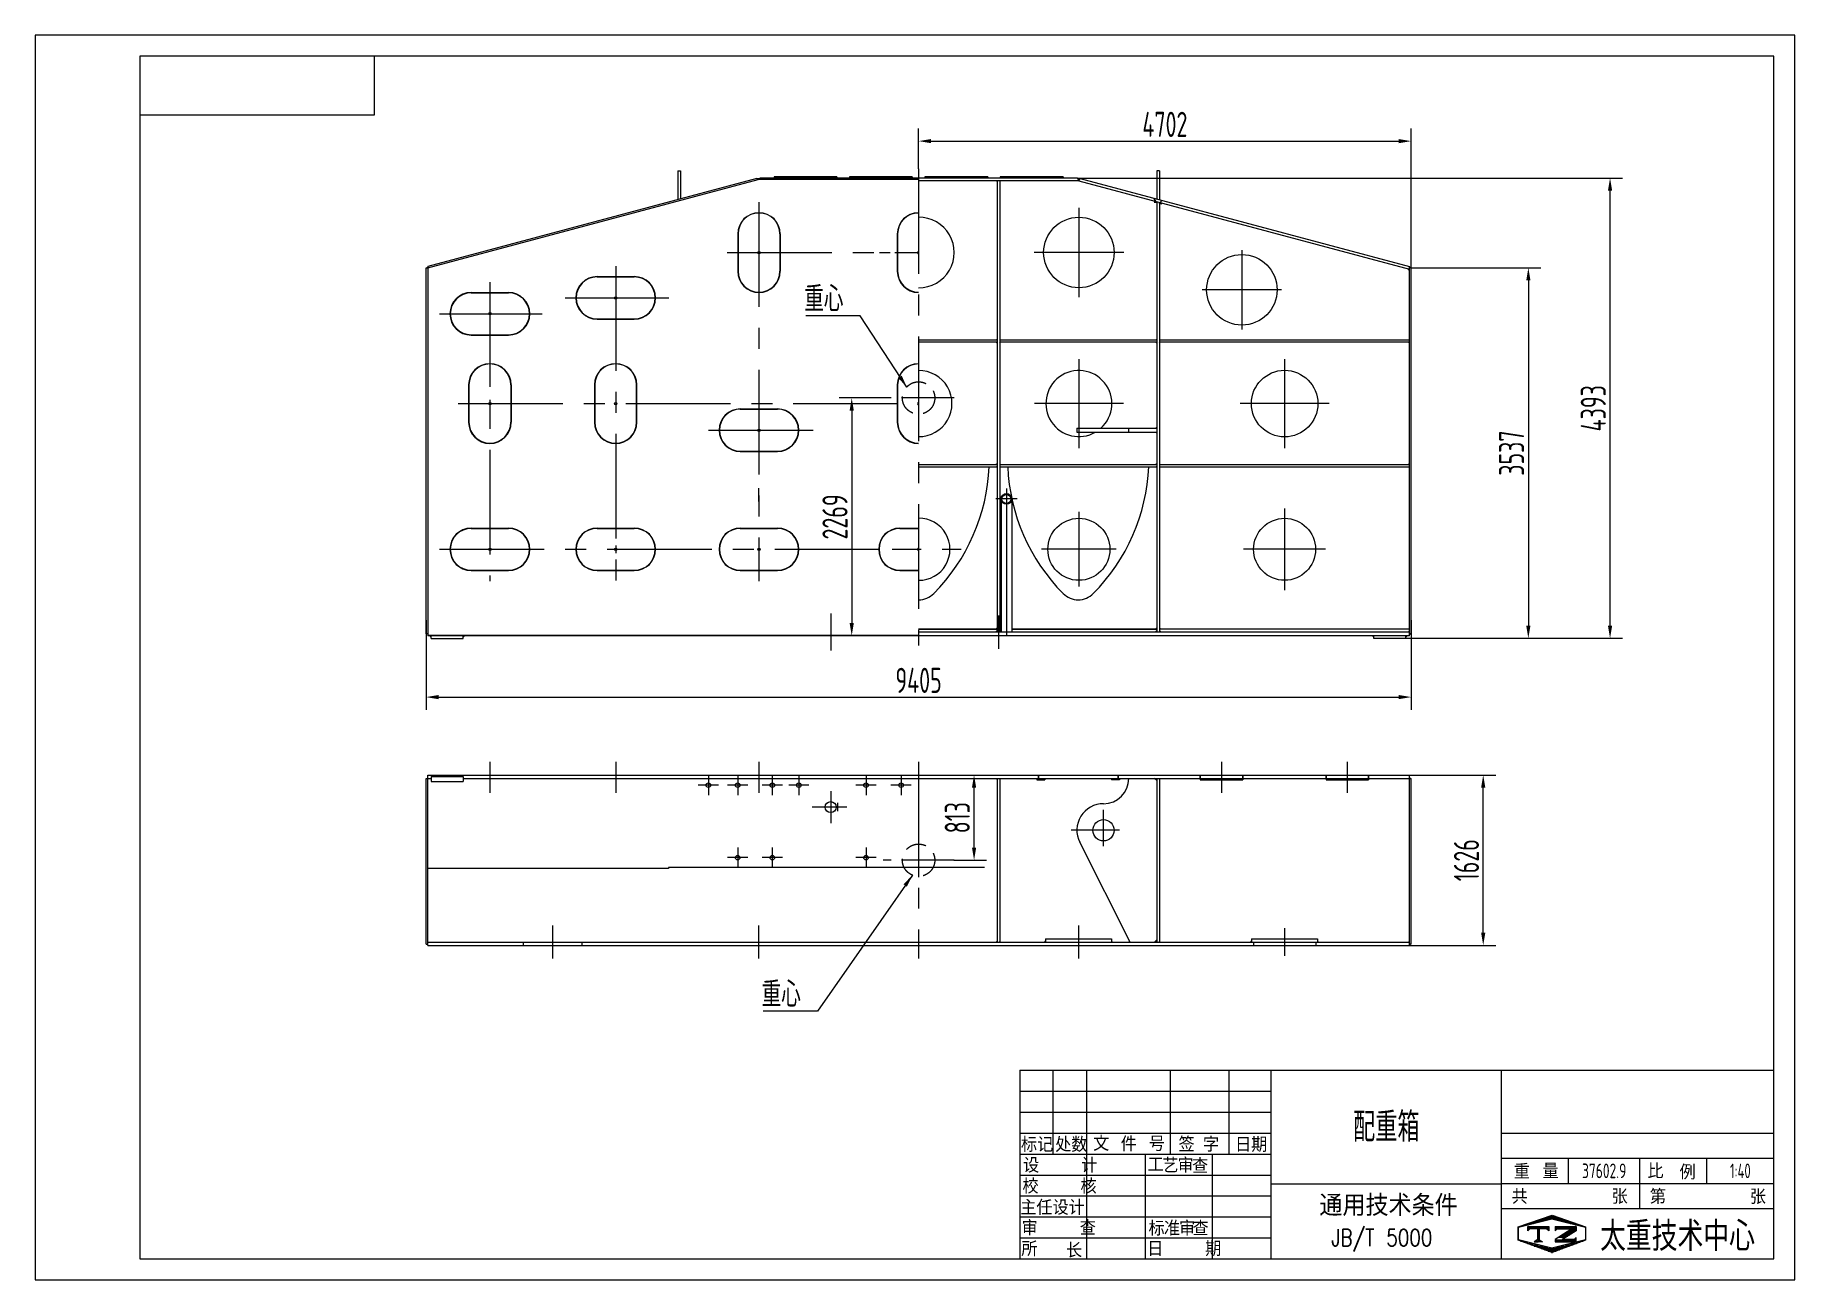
# Model space of a CAD drawing. Header units: millimetres. Extents: x 0 to 16800, y 0 to 11880.
import ezdxf
from ezdxf.enums import TextEntityAlignment as Align

# ---------------------------------------------------------------- set-up
doc = ezdxf.new("R2010")
doc.units = ezdxf.units.MM
doc.header["$LTSCALE"] = 400
doc.linetypes.add('F', pattern=[0.75, 0.5, -0.25])
doc.linetypes.add('G', pattern=[2, 1.25, -0.25, 0.25, -0.25])
for name, color, linetype in [('01', 7, 'Continuous'), ('02', 1, 'Continuous'), ('04', 2, 'F'), ('05', 4, 'G'), ('08', 1, 'Continuous'), ('11', 3, 'Continuous'), ('THICK', 7, 'Continuous')]:
    doc.layers.add(name, color=color, linetype=linetype)
doc.styles.add('HZLIB', font='TXT', dxfattribs={"width": 0.8, "bigfont": 'hztxt.shx'})
doc.styles.get("Standard").update_dxf_attribs({"font": 'isocp', "width": 0.707, "bigfont": 'intecad.shx'})
doc.dimstyles.new('INTE', dxfattribs={"dimscale": 40, "dimtxt": 6, "dimasz": 3, "dimexe": 3, "dimexo": 0, "dimgap": 1, "dimtad": 1, "dimdec": 0, "dimdsep": 46, "dimtxsty": 'Standard', "dimcen": 0, "dimclrd": 1, "dimclre": 1, "dimclrt": 3, "dimadec": 0, "dimazin": 0, "dimtfac": 1, "dimtdec": 0, "dimtmove": 0, "dimatfit": 0, "dimfxl": 0, "dimarcsym": 0})

# ---------------------------------------------------------------- blocks, each defined once
blk = doc.blocks.new('*X12')
at = {"color": 0}
for p, q in [((127.06, 4.8), (132.06, 4.8)), ((127.06, 4.5), (132.06, 4.5)), ((131.84, 5.1), (132.06, 5.1))]:
    blk.add_line(p, q, dxfattribs=at)
blk = doc.blocks.new('*X11')
at = {"color": 0}
for p, q in [((127.06, 7.8), (132.06, 7.8)), ((127.06, 7.5), (132.06, 7.5)), ((127.06, 7.2), (127.32, 7.2)), ((127.84, 5.4), (129.64, 5.4)), ((128.3, 5.7), (130.1, 5.7)), ((128.77, 6), (130.57, 6)), ((129.23, 6.3), (131.04, 6.3)), ((129.7, 6.6), (131.51, 6.6)), ((130.16, 6.9), (131.98, 6.9)), ((130.62, 7.2), (132.06, 7.2))]:
    blk.add_line(p, q, dxfattribs=at)
blk = doc.blocks.new('*X8')
at = {"color": 0}
for p, q in [((119.8, 8.4), (120.72, 8.4)), ((120.66, 8.7), (121.92, 8.7)), ((121.52, 9), (123.12, 9)), ((122.38, 9.3), (124.32, 9.3)), ((123.24, 9.6), (125.52, 9.6)), ((124.1, 9.9), (128.52, 9.9)), ((124.97, 10.2), (127.67, 10.2)), ((125.83, 10.5), (126.82, 10.5)), ((127.02, 9.6), (129.37, 9.6)), ((128.22, 9.3), (130.22, 9.3)), ((129.42, 9), (131.07, 9)), ((130.62, 8.7), (131.92, 8.7)), ((131.82, 8.4), (132.77, 8.4)), ((118.22, 7.8), (118.32, 7.8)), ((118.22, 7.5), (118.27, 7.5)), ((118.22, 7.2), (118.27, 7.2)), ((118.22, 6.9), (118.27, 6.9)), ((118.22, 6.6), (118.27, 6.6)), ((118.22, 6.3), (118.27, 6.3)), ((118.22, 6), (118.27, 6)), ((118.22, 5.7), (118.27, 5.7)), ((118.22, 5.4), (118.27, 5.4)), ((118.22, 5.1), (118.27, 5.1)), ((118.22, 4.8), (118.27, 4.8)), ((118.79, 4.5), (119.42, 4.5)), ((118.94, 8.1), (119.52, 8.1)), ((119.61, 4.2), (120.62, 4.2)), ((131.92, 4.2), (132.95, 4.2)), ((133.02, 8.1), (133.62, 8.1)), ((133.12, 4.5), (133.76, 4.5)), ((134.22, 7.8), (134.32, 7.8)), ((134.27, 7.5), (134.32, 7.5)), ((134.27, 7.2), (134.32, 7.2)), ((134.27, 6.9), (134.32, 6.9)), ((134.27, 6.6), (134.32, 6.6)), ((134.27, 6.3), (134.32, 6.3)), ((134.27, 6), (134.32, 6)), ((134.27, 5.7), (134.32, 5.7)), ((134.27, 5.4), (134.32, 5.4)), ((134.27, 5.1), (134.32, 5.1)), ((134.27, 4.8), (134.32, 4.8)), ((120.43, 3.9), (121.82, 3.9)), ((121.26, 3.6), (123.02, 3.6)), ((122.08, 3.3), (124.22, 3.3)), ((122.91, 3), (125.42, 3)), ((123.73, 2.7), (128.89, 2.7)), ((124.55, 2.4), (128.07, 2.4)), ((125.38, 2.1), (127.26, 2.1)), ((126.2, 1.8), (126.45, 1.8)), ((127.12, 3), (129.7, 3)), ((128.32, 3.3), (130.51, 3.3)), ((129.52, 3.6), (131.32, 3.6)), ((130.72, 3.9), (132.14, 3.9))]:
    blk.add_line(p, q, dxfattribs=at)
blk = doc.blocks.new('*X9')
at = {"color": 0}
for p, q in [((120.53, 7.8), (125.53, 7.8)), ((120.53, 7.5), (125.53, 7.5)), ((120.53, 7.2), (120.79, 7.2)), ((125.27, 7.2), (125.53, 7.2))]:
    blk.add_line(p, q, dxfattribs=at)
blk = doc.blocks.new('*X10')
at = {"color": 0}
for p, q in [((122.34, 4.5), (123.72, 4.5)), ((122.82, 4.8), (123.24, 4.8))]:
    blk.add_line(p, q, dxfattribs=at)
blk = doc.blocks.new('*U13', base_point=(226.71, 64.63))
at = {"layer": 'THICK'}
for p, q in [((46.71, 109.63), (226.71, 109.63)), ((46.71, 109.63), (46.71, 64.63)), ((54.7, 109.6), (54.7, 109.63)), ((54.71, 89.63), (54.71, 109.63)), ((62.71, 64.63), (62.71, 109.63)), ((82.71, 89.63), (82.71, 109.63)), ((96.71, 89.63), (96.71, 109.63)), ((106.71, 64.63), (106.71, 109.63)), ((161.71, 64.63), (161.71, 109.63)), ((226.71, 64.63), (226.71, 109.63)), ((46.71, 94.63), (106.71, 94.63)), ((161.71, 94.63), (226.71, 94.63)), ((46.71, 89.63), (106.71, 89.63)), ((76.71, 64.63), (76.71, 89.63)), ((92.71, 64.63), (92.71, 89.63)), ((161.71, 88.63), (226.71, 88.63)), ((177.71, 82.63), (177.71, 88.63)), ((194.71, 76.63), (194.71, 88.63)), ((210.71, 82.63), (210.71, 88.63)), ((106.71, 82.56), (161.71, 82.56)), ((161.71, 82.63), (226.71, 82.63)), ((161.71, 76.63), (226.71, 76.63)), ((46.71, 64.63), (226.71, 64.63))]:
    blk.add_line(p, q, dxfattribs=at)
at = {"layer": 'THICK', "color": 3}
for p, q in [((46.71, 104.63), (106.71, 104.63)), ((46.71, 99.63), (106.71, 99.63)), ((46.71, 84.63), (106.71, 84.63)), ((46.71, 79.63), (106.71, 79.63)), ((46.71, 74.63), (106.71, 74.63)), ((165.67, 72.23), (173.77, 75.05)), ((165.67, 69.09), (165.67, 72.23)), ((165.72, 72.17), (173.72, 74.17)), ((165.72, 69.17), (165.72, 72.17)), ((167.98, 72.33), (172.98, 72.33)), ((167.98, 71.33), (167.98, 72.33)), ((168.48, 71.83), (167.98, 71.33)), ((172.48, 71.83), (168.48, 71.83)), ((170.26, 71.83), (170.26, 69.09)), ((170.48, 71.83), (170.48, 69.09)), ((170.73, 71.83), (170.73, 69.09)), ((172.98, 71.33), (172.48, 71.83)), ((172.98, 72.33), (172.98, 71.33)), ((173.72, 74.17), (181.72, 72.17)), ((173.77, 75.05), (181.77, 72.23)), ((174.51, 72.33), (179.51, 72.33)), ((174.51, 72.33), (174.51, 71.33)), ((178.45, 71.83), (174.51, 69.28)), ((174.51, 71.33), (175.01, 71.83)), ((175.01, 71.83), (178.45, 71.83)), ((179.51, 72.33), (179.51, 71.33)), ((181.72, 72.17), (181.72, 69.17)), ((181.77, 72.23), (181.77, 69.09)), ((46.71, 69.63), (106.71, 69.63)), ((173.77, 66.14), (165.67, 69.09)), ((173.72, 67.17), (165.72, 69.17)), ((170.48, 69.32), (169.51, 68.71)), ((169.51, 68.71), (170.48, 68.71)), ((170.48, 69.32), (171.45, 68.71)), ((171.45, 68.71), (170.48, 68.71)), ((181.72, 69.17), (173.72, 67.17)), ((181.77, 69.09), (173.77, 66.14)), ((174.51, 69.28), (174.51, 68.71)), ((174.51, 68.71), (179.51, 68.71)), ((176.95, 69.7), (176.18, 69.21)), ((179.01, 69.21), (176.18, 69.21)), ((179.51, 71.33), (176.95, 69.7)), ((179.51, 69.71), (179.01, 69.21)), ((179.51, 68.71), (179.51, 69.71))]:
    blk.add_line(p, q, dxfattribs=at)
for name in ['*X8', '*X9', '*X11', '*X10', '*X12']:
    blk.add_blockref(name, (47.45, 64.38), dxfattribs=at)
for s, height, p in [('标记', 3.5, (50.86, 92.06)), ('处数', 3.5, (59.02, 92.06)), ('文', 3.5, (66.15, 92.32)), ('件', 3.5, (72.73, 92.19)), ('号', 3.5, (79.44, 92.19)), ('日期', 3.5, (101.96, 92.04)), ('工', 3.5, (79.13, 87.12)), ('艺', 3.5, (82.67, 87.12)), ('审', 3.5, (86.29, 87.12)), ('查', 3.5, (89.77, 86.98)), ('通用技术条件', 5, (134.74, 77.62)), ('共          张', 3.5, (177.98, 79.64)), ('第          张', 3.5, (210.97, 79.64)), ('标', 3.5, (79.38, 72.08)), ('准', 3.5, (83.05, 72.08)), ('审', 3.5, (86.67, 72.08)), ('查', 3.5, (89.87, 72.08)), ('所', 3.5, (49.01, 67.16)), ('长', 3.5, (59.69, 66.83))]:
    blk.add_text(s, height=height, dxfattribs=at).set_placement(p, align=Align.MIDDLE)
for s, p in [('签 字', (84.6, 90.19)), ('设     计', (47.52, 85.19)), ('校     核', (47.35, 80.21)), ('重', (164.64, 83.71)), ('量', (171.48, 83.84)), ('比', (196.54, 83.8)), ('例', (204.2, 83.57)), ('主任设计', (46.84, 75.12)), ('审     查', (47.17, 70.26)), ('日     期', (77.11, 65.28))]:
    blk.add_text(s, height=3.5, dxfattribs=at).set_placement(p)
at = {"layer": 'THICK', "color": 3, "style": 'HZLIB', "width": 0.8}
blk.add_text('JB/T 5000', height=4, dxfattribs=at).set_placement((121.08, 67.68))
at = {"layer": 'THICK', "color": 3, "width": 0.8}
blk.add_text('太重技术中心', height=7, dxfattribs=at).set_placement((185.23, 66.52))
blk = doc.blocks.new('*U14', base_point=(251.96, 168.31))
at = {"layer": '01'}
for p, q in [((251.96, 168.31), (251.96, 182.31)), ((195.96, 168.31), (251.96, 168.31))]:
    blk.add_line(p, q, dxfattribs=at)
blk = doc.blocks.new('*U15')
at = {"layer": '01'}
for points in [[(415, 292), (25, 292)], [(25, 292), (25, 5)], [(415, 5), (415, 292)], [(25, 5), (415, 5)]]:
    blk.add_lwpolyline(points, dxfattribs=at)
at = {"layer": '02'}
for points in [[(420, 297), (0, 297)], [(0, 297), (0, 0)], [(420, 0), (420, 297)], [(0, 0), (420, 0)]]:
    blk.add_lwpolyline(points, dxfattribs=at)
blk = doc.blocks.new('*D16')
at = {"layer": '08', "color": 1, "lineweight": -2}
for p, q in [((3732, 6297), (3732, 5442)), ((13137, 6297), (13137, 5442)), ((3852, 5562), (13017, 5562))]:
    blk.add_line(p, q, dxfattribs=at)
at = {"layer": '08', "color": 1}
for points in [[(3852, 5582), (3852, 5542), (3732, 5562)], [(13017, 5582), (13017, 5542), (13137, 5562)]]:
    blk.add_solid(points, dxfattribs=at)
at = {"layer": 'Defpoints', "color": 0}
for p in [(3732, 6297), (13137, 6297), (13137, 5562)]:
    blk.add_point(p, dxfattribs=at)
at = {"layer": '08', "color": 3, "insert": (8434, 5722), "char_height": 240, "attachment_point": 5}
blk.add_mtext('9405', dxfattribs=at)
blk = doc.blocks.new('*D17')
at = {"layer": '08', "color": 1, "lineweight": -2}
for p, q in [((9950, 10516), (15156, 10516)), ((15036, 6243), (15036, 10396)), ((13010, 6123), (15156, 6123))]:
    blk.add_line(p, q, dxfattribs=at)
at = {"layer": '08', "color": 1}
for points in [[(15016, 10396), (15056, 10396), (15036, 10516)], [(15016, 6243), (15056, 6243), (15036, 6123)]]:
    blk.add_solid(points, dxfattribs=at)
at = {"layer": 'Defpoints', "color": 0}
for p in [(9950, 10516), (15036, 10516), (13010, 6123)]:
    blk.add_point(p, dxfattribs=at)
at = {"layer": '08', "color": 3, "insert": (14876, 8319), "char_height": 240, "attachment_point": 5, "rotation": 90}
blk.add_mtext('4393', dxfattribs=at)
blk = doc.blocks.new('*D18')
at = {"layer": '08', "color": 1, "lineweight": -2}
for p, q in [((13137, 9660), (14376, 9660)), ((14256, 9540), (14256, 6243)), ((13311, 6123), (14376, 6123))]:
    blk.add_line(p, q, dxfattribs=at)
at = {"layer": '08', "color": 1}
for points in [[(14236, 9540), (14276, 9540), (14256, 9660)], [(14236, 6243), (14276, 6243), (14256, 6123)]]:
    blk.add_solid(points, dxfattribs=at)
at = {"layer": 'Defpoints', "color": 0}
for p in [(13137, 9660), (13311, 6123), (14256, 6123)]:
    blk.add_point(p, dxfattribs=at)
at = {"layer": '08', "color": 3, "insert": (14096, 7891), "char_height": 240, "attachment_point": 5, "rotation": 90}
blk.add_mtext('3537', dxfattribs=at)
blk = doc.blocks.new('*D19')
at = {"layer": '08', "color": 1, "lineweight": -2}
for p, q in [((13121, 4818), (13945, 4818)), ((13825, 3312), (13825, 4698)), ((13062, 3192), (13945, 3192))]:
    blk.add_line(p, q, dxfattribs=at)
at = {"layer": '08', "color": 1}
for points in [[(13805, 4698), (13845, 4698), (13825, 4818)], [(13805, 3312), (13845, 3312), (13825, 3192)]]:
    blk.add_solid(points, dxfattribs=at)
at = {"layer": 'Defpoints', "color": 0}
for p in [(13121, 4818), (13825, 4818), (13062, 3192)]:
    blk.add_point(p, dxfattribs=at)
at = {"layer": '08', "color": 3, "insert": (13665, 4005), "char_height": 240, "attachment_point": 5, "rotation": 90}
blk.add_mtext('1626', dxfattribs=at)
blk = doc.blocks.new('*D20')
at = {"layer": '08', "color": 1, "lineweight": -2}
for p, q in [((8434, 10604), (8434, 10989)), ((13137, 9461), (13137, 10989)), ((8554, 10869), (13017, 10869))]:
    blk.add_line(p, q, dxfattribs=at)
at = {"layer": '08', "color": 1}
for points in [[(8554, 10889), (8554, 10849), (8434, 10869)], [(13017, 10889), (13017, 10849), (13137, 10869)]]:
    blk.add_solid(points, dxfattribs=at)
at = {"layer": 'Defpoints', "color": 0}
for p in [(13137, 10869), (8434, 10604), (13137, 9461)]:
    blk.add_point(p, dxfattribs=at)
at = {"layer": '08', "color": 3, "insert": (10786, 11029), "char_height": 240, "attachment_point": 5}
blk.add_mtext('4702', dxfattribs=at)
blk = doc.blocks.new('*D21')
at = {"layer": '08', "color": 1, "lineweight": -2}
for p, q in [((8772, 4818), (9084, 4818)), ((8964, 4125), (8964, 4698)), ((8772, 4005), (9084, 4005))]:
    blk.add_line(p, q, dxfattribs=at)
at = {"layer": '08', "color": 1}
for points in [[(8944, 4698), (8984, 4698), (8964, 4818)], [(8944, 4125), (8984, 4125), (8964, 4005)]]:
    blk.add_solid(points, dxfattribs=at)
at = {"layer": 'Defpoints', "color": 0}
for p in [(8772, 4818), (8964, 4818), (8772, 4005)]:
    blk.add_point(p, dxfattribs=at)
at = {"layer": '08', "color": 3, "insert": (8804, 4411), "char_height": 240, "attachment_point": 5, "rotation": 90}
blk.add_mtext('813', dxfattribs=at)
blk = doc.blocks.new('*D22')
at = {"layer": '08', "color": 1, "lineweight": -2}
for p, q in [((8096, 8417), (7676, 8417)), ((7796, 8297), (7796, 6268)), ((8096, 6148), (7676, 6148))]:
    blk.add_line(p, q, dxfattribs=at)
at = {"layer": '08', "color": 1}
for points in [[(7776, 8297), (7816, 8297), (7796, 8417)], [(7776, 6268), (7816, 6268), (7796, 6148)]]:
    blk.add_solid(points, dxfattribs=at)
at = {"layer": 'Defpoints', "color": 0}
for p in [(8096, 8417), (7796, 6148), (8096, 6148)]:
    blk.add_point(p, dxfattribs=at)
at = {"layer": '08', "color": 3, "insert": (7636, 7282), "char_height": 240, "attachment_point": 5, "rotation": 90}
blk.add_mtext('2269', dxfattribs=at)

msp = doc.modelspace()

# ---------------------------------------------------------------- hatches: boundary and pattern name
at = {"ltscale": 2}
for points in [[(6918.2, 10515.7), (6890.8, 10513.1), (6897.1, 10502.3), (6902.3, 10503.7), (6911.3, 10503.7)], [(9175.8, 10490.7), (9183.8, 10490.7), (9183.8, 10482.7)], [(9216.8, 10490.7), (9208.8, 10490.7), (9208.8, 10482.7)], [(9950.3, 10515.7), (9964.8, 10490.7), (9977.7, 10513.1)], [(3747.8, 9669.7), (3747.8, 9659.7), (3737.8, 9659.7)], [(13120.8, 9645.3), (13110.8, 9648), (13120.8, 9635)], [(13120.8, 9669.7), (13120.8, 9659.7), (13130.8, 9659.7)], [(9175.8, 8968.7), (9183.8, 8968.7), (9183.8, 8976.7)], [(9175.8, 8948.7), (9183.8, 8948.7), (9183.8, 8940.7)], [(9216.8, 8968.7), (9208.8, 8968.7), (9208.8, 8976.7)], [(9216.8, 8948.7), (9208.8, 8948.7), (9208.8, 8940.7)], [(10699.8, 8968.7), (10707.8, 8968.7), (10707.8, 8976.7)], [(10699.8, 8948.7), (10707.8, 8948.7), (10707.8, 8940.7)], [(10740.8, 8968.7), (10732.8, 8968.7), (10732.8, 8976.7)], [(10740.8, 8948.7), (10732.8, 8948.7), (10732.8, 8940.7)], [(13120.8, 8976.7), (13112.8, 8968.7), (13120.8, 8968.7)], [(13120.8, 8940.7), (13112.8, 8948.7), (13120.8, 8948.7)], [(10707.8, 8129.7), (10697.8, 8129.7), (10707.8, 8139.7)], [(10707.8, 8091.7), (10697.8, 8091.7), (10707.8, 8081.7)], [(9175.8, 7780.7), (9183.8, 7780.7), (9183.8, 7788.7)], [(9175.8, 7760.7), (9183.8, 7760.7), (9183.8, 7752.7)], [(9216.8, 7780.7), (9208.8, 7780.7), (9208.8, 7788.7)], [(9216.8, 7760.7), (9208.8, 7760.7), (9208.8, 7752.7)], [(10699.8, 7780.7), (10707.8, 7780.7), (10707.8, 7788.7)], [(10699.8, 7760.7), (10707.8, 7760.7), (10707.8, 7752.7)], [(10740.8, 7780.7), (10732.8, 7780.7), (10732.8, 7788.7)], [(10740.8, 7760.7), (10732.8, 7760.7), (10732.8, 7752.7)], [(13120.8, 7788.7), (13112.8, 7780.7), (13120.8, 7780.7)], [(13120.8, 7752.7), (13112.8, 7760.7), (13120.8, 7760.7)], [(9183.8, 6223.7), (9183.8, 6210.7), (9170.8, 6210.7)], [(9208.8, 6223.7), (9208.8, 6210.7), (9221.8, 6210.7)], [(10707.8, 6223.7), (10707.8, 6210.7), (10694.8, 6210.7)], [(10732.8, 6223.7), (10732.8, 6210.7), (10745.8, 6210.7)], [(13110.8, 6210.7), (13120.8, 6210.7), (13120.8, 6220.7)], [(3768.8, 6147.7), (3781.8, 6147.7), (3781.8, 6134.7)], [(4099.8, 6147.7), (4086.8, 6147.7), (4086.8, 6134.7)], [(9183.8, 6198.7), (9183.8, 6185.7), (9170.8, 6185.7)], [(9208.8, 6198.7), (9208.8, 6185.7), (9221.8, 6185.7)], [(10707.8, 6198.7), (10707.8, 6185.7), (10694.8, 6185.7)], [(10732.8, 6198.7), (10732.8, 6185.7), (10745.8, 6185.7)], [(12768.8, 6147.7), (12781.8, 6147.7), (12781.8, 6134.7)], [(13099.8, 6147.7), (13086.8, 6147.7), (13086.8, 6134.7)], [(13110.8, 6185.7), (13120.8, 6185.7), (13120.8, 6195.7)], [(13130.8, 6166.7), (13120.8, 6166.7), (13120.8, 6156.7)], [(9183.8, 4777.8), (9183.8, 4785.8), (9175.8, 4785.8)], [(9208.8, 4777.8), (9208.8, 4785.8), (9216.8, 4785.8)], [(9564.3, 4785.8), (9556.3, 4785.8), (9564.3, 4777.8)], [(10352.3, 4785.8), (10360.3, 4785.8), (10352.3, 4777.8)], [(10707.8, 4777.8), (10707.8, 4785.8), (10699.8, 4785.8)], [(10732.8, 4777.8), (10732.8, 4785.8), (10740.8, 4785.8)], [(11123.3, 4785.8), (11115.3, 4785.8), (11123.3, 4777.8)], [(11529.3, 4785.8), (11537.3, 4785.8), (11529.3, 4777.8)], [(12324.3, 4785.8), (12316.3, 4785.8), (12324.3, 4777.8)], [(12730.3, 4785.8), (12738.3, 4785.8), (12730.3, 4777.8)], [(9183.8, 3231.8), (9183.8, 3223.8), (9175.8, 3223.8)], [(9208.8, 3231.8), (9208.8, 3223.8), (9216.8, 3223.8)], [(9646.8, 3231.8), (9638.8, 3223.8), (9646.8, 3223.8)], [(10276.8, 3231.8), (10284.8, 3223.8), (10276.8, 3223.8)], [(10448.7, 3233.8), (10442.6, 3223.8), (10453.8, 3223.8)], [(10707.8, 3231.8), (10707.8, 3223.8), (10699.8, 3223.8)], [(10732.8, 3231.8), (10732.8, 3223.8), (10740.8, 3223.8)], [(11613.8, 3231.8), (11613.8, 3223.8), (11605.8, 3223.8)], [(11630.3, 3223.8), (11638.3, 3223.8), (11630.3, 3215.8)], [(12227.3, 3223.8), (12219.3, 3223.8), (12227.3, 3215.8)], [(12243.8, 3223.8), (12251.8, 3223.8), (12243.8, 3231.8)]]:
    msp.add_hatch(color=256, dxfattribs=at).paths.add_polyline_path(points)
h = msp.add_hatch(color=256, dxfattribs=at)
h.paths.add_polyline_path([(13120.8, 4795.8), (13120.8, 4785.8), (13130.8, 4785.8)])
h.paths.add_polyline_path([(13120.8, 4785.8), (13110.8, 4785.8), (13120.8, 4775.8)])
h = msp.add_hatch(color=256, dxfattribs=at)
h.paths.add_polyline_path([(13130.8, 3204.8), (13120.8, 3204.8), (13120.8, 3194.8)])
h.paths.add_polyline_path([(13110.8, 3223.8), (13120.8, 3223.8), (13120.8, 3233.8)])

# ---------------------------------------------------------------- linework, layer by layer
for p, q in [((6135.8, 10584.7), (6135.8, 10310.9)), ((6135.8, 10584.7), (6160.8, 10584.7)), ((6160.8, 10584.7), (6160.8, 10317.6)), ((10707.8, 10584.7), (10707.8, 10317.6)), ((10732.8, 10584.7), (10707.8, 10584.7)), ((10732.8, 10584.7), (10732.8, 10310.9)), ((6890.8, 10513.1), (3747.8, 9671.2)), ((3747.8, 9658.7), (6902.3, 10503.7)), ((6890.8, 10513.1), (6918.2, 10515.7)), ((6897.1, 10502.3), (6890.8, 10513.1)), ((8434.3, 10503.7), (6902.3, 10503.7)), ((6911.3, 10503.7), (6918.2, 10515.7)), ((9950.3, 10515.7), (6918.2, 10515.7)), ((7654.3, 10527.7), (7054.3, 10527.7)), ((7054.3, 10527.7), (7054.3, 10515.7)), ((7654.3, 10527.7), (7654.3, 10515.7)), ((8374.3, 10527.7), (7774.3, 10527.7)), ((7774.3, 10527.7), (7774.3, 10515.7)), ((8374.3, 10527.7), (8374.3, 10515.7)), ((9964.8, 10490.7), (8434.3, 10490.7)), ((9094.3, 10527.7), (8494.3, 10527.7)), ((8494.3, 10527.7), (8494.3, 10515.7)), ((9094.3, 10527.7), (9094.3, 10515.7)), ((9183.8, 10482.7), (9175.8, 10490.7)), ((9183.8, 10490.7), (9183.8, 6185.7)), ((9208.8, 10490.7), (9208.8, 6185.7)), ((9208.8, 10482.7), (9216.8, 10490.7)), ((9814.3, 10527.7), (9214.3, 10527.7)), ((9214.3, 10527.7), (9214.3, 10515.7)), ((9814.3, 10527.7), (9814.3, 10515.7)), ((9964.8, 10490.7), (9950.3, 10515.7)), ((9950.3, 10515.7), (9977.7, 10513.1)), ((9964.8, 10490.7), (9977.7, 10513.1)), ((9964.8, 10490.7), (13120.8, 9645.3)), ((9977.7, 10513.1), (13120.8, 9671.2)), ((10697.9, 10294.3), (10680.2, 10325)), ((10686.5, 10297.4), (10683.9, 10287.7)), ((10683.9, 10287.7), (10705.2, 10282)), ((10707.8, 10291.7), (10705.2, 10282)), ((10707.8, 10291.7), (10707.8, 6185.7)), ((10732.8, 10285), (10732.8, 6185.7)), ((10732.8, 10274.6), (10735.4, 10284.3)), ((10732.8, 10274.6), (10754, 10269)), ((10742.4, 10282.4), (10755.3, 10304.8)), ((10754, 10269), (10756.6, 10278.6)), ((6707.3, 9982.7), (6707.3, 9626.7)), ((6710.3, 9982.7), (6710.3, 9626.7)), ((7110.3, 9982.7), (7110.3, 9626.7)), ((7113.3, 9982.7), (7113.3, 9626.7)), ((8231.3, 9982.7), (8231.3, 9626.7)), ((8234.3, 9982.7), (8234.3, 9626.7)), ((3731.8, 6166.7), (3731.8, 9659.7)), ((3731.8, 9659.7), (3747.8, 9659.7)), ((3737.8, 9659.7), (3747.8, 9669.7)), ((3747.8, 9671.2), (3747.8, 6147.7)), ((13120.8, 9635), (13110.8, 9648)), ((13120.8, 9646.8), (13120.8, 9671.2)), ((13130.8, 9659.7), (13120.8, 9669.7)), ((13120.8, 6147.7), (13120.8, 9659.7)), ((13136.8, 9659.7), (13120.8, 9659.7)), ((13136.8, 6166.7), (13136.8, 9659.7)), ((4163.3, 9423.7), (4519.3, 9423.7)), ((4163.3, 9420.7), (4519.3, 9420.7)), ((5364.3, 9575.7), (5720.3, 9575.7)), ((5364.3, 9572.7), (5720.3, 9572.7)), ((5364.3, 9172.7), (5720.3, 9172.7)), ((5364.3, 9169.7), (5720.3, 9169.7)), ((4163.3, 9020.7), (4519.3, 9020.7)), ((4163.3, 9017.7), (4519.3, 9017.7)), ((9183.3, 8968.7), (8434.3, 8968.7)), ((9183.3, 8948.7), (8434.3, 8948.7)), ((9183.8, 8976.7), (9175.8, 8968.7)), ((9183.8, 8940.7), (9175.8, 8948.7)), ((9208.8, 8976.7), (9216.8, 8968.7)), ((10707.3, 8968.7), (9208.8, 8968.7)), ((10707.3, 8948.7), (9208.8, 8948.7)), ((9208.8, 8940.7), (9216.8, 8948.7)), ((10707.8, 8976.7), (10699.8, 8968.7)), ((10707.8, 8940.7), (10699.8, 8948.7)), ((13120.8, 8968.7), (10732.3, 8968.7)), ((13120.8, 8948.7), (10732.3, 8948.7)), ((10732.8, 8976.7), (10740.8, 8968.7)), ((10732.8, 8940.7), (10740.8, 8948.7)), ((13120.8, 8976.7), (13112.8, 8968.7)), ((13120.8, 8940.7), (13112.8, 8948.7)), ((4138.3, 8541.7), (4138.3, 8185.7)), ((4141.3, 8541.7), (4141.3, 8185.7)), ((4541.3, 8541.7), (4541.3, 8185.7)), ((4544.3, 8541.7), (4544.3, 8185.7)), ((5339.3, 8541.7), (5339.3, 8185.7)), ((5342.3, 8541.7), (5342.3, 8185.7)), ((5742.3, 8185.7), (5742.3, 8541.7)), ((5745.3, 8185.7), (5745.3, 8541.7)), ((8231.3, 8541.7), (8231.3, 8185.7)), ((8234.3, 8541.7), (8234.3, 8185.7)), ((6732.3, 8312.7), (7088.3, 8312.7)), ((6732.3, 8309.7), (7088.3, 8309.7)), ((9945.8, 8129.7), (10707.8, 8129.7)), ((9945.8, 8091.7), (10707.8, 8091.7)), ((9948.8, 8091.7), (9948.8, 8129.7)), ((10440.8, 8091.7), (10440.8, 8129.7)), ((10707.8, 8139.7), (10697.8, 8129.7)), ((10707.8, 8081.7), (10697.8, 8091.7)), ((6732.3, 7909.7), (7088.3, 7909.7)), ((6732.3, 7906.7), (7088.3, 7906.7)), ((8434.3, 7780.7), (9183.3, 7780.7)), ((8434.3, 7760.7), (9183.3, 7760.7)), ((9183.8, 7788.7), (9175.8, 7780.7)), ((9183.8, 7752.7), (9175.8, 7760.7)), ((9208.8, 7788.7), (9216.8, 7780.7)), ((9208.8, 7780.7), (10707.8, 7780.7)), ((9208.8, 7760.7), (10707.8, 7760.7)), ((9208.8, 7752.7), (9216.8, 7760.7)), ((10707.8, 7788.7), (10699.8, 7780.7)), ((10707.8, 7752.7), (10699.8, 7760.7)), ((10732.8, 7788.7), (10740.8, 7780.7)), ((10732.8, 7780.7), (13120.8, 7780.7)), ((10732.8, 7760.7), (13120.8, 7760.7)), ((10732.8, 7752.7), (10740.8, 7760.7)), ((13120.8, 7788.7), (13112.8, 7780.7)), ((13120.8, 7752.7), (13112.8, 7760.7)), ((9222.3, 7453.7), (9222.3, 6185.7)), ((9324.3, 7453.7), (9324.3, 6185.7)), ((4163.3, 7175.7), (4519.3, 7175.7)), ((4163.3, 7172.7), (4519.3, 7172.7)), ((5364.3, 7175.7), (5720.3, 7175.7)), ((5364.3, 7172.7), (5720.3, 7172.7)), ((6732.3, 7175.7), (7088.3, 7175.7)), ((6732.3, 7172.7), (7088.3, 7172.7)), ((8256.3, 7175.7), (8434.3, 7175.7)), ((8256.3, 7172.7), (8434.3, 7172.7)), ((4163.3, 6772.7), (4519.3, 6772.7)), ((4163.3, 6769.7), (4519.3, 6769.7)), ((5364.3, 6772.7), (5720.3, 6772.7)), ((5364.3, 6769.7), (5720.3, 6769.7)), ((6732.3, 6772.7), (7088.3, 6772.7)), ((6732.3, 6769.7), (7088.3, 6769.7)), ((8256.3, 6772.7), (8434.3, 6772.7)), ((8256.3, 6769.7), (8434.3, 6769.7)), ((9170.8, 6210.7), (9183.8, 6223.7)), ((9196.3, 6341.1), (9196.3, 6021.6)), ((9221.8, 6210.7), (9208.8, 6223.7)), ((10694.8, 6210.7), (10707.8, 6223.7)), ((10745.8, 6210.7), (10732.8, 6223.7)), ((13120.8, 6220.7), (13110.8, 6210.7)), ((3747.8, 6166.7), (3731.8, 6166.7)), ((3747.8, 6153.7), (8434.3, 6153.7)), ((13120.8, 6147.7), (3747.8, 6147.7)), ((3768.8, 6147.7), (3781.8, 6134.7)), ((3781.8, 6122.7), (3781.8, 6147.7)), ((3781.8, 6122.7), (4086.8, 6122.7)), ((4086.8, 6122.7), (4086.8, 6147.7)), ((4099.8, 6147.7), (4086.8, 6134.7)), ((8434.3, 6211.7), (9183.8, 6211.7)), ((9183.3, 6210.7), (8434.3, 6210.7)), ((8434.3, 6185.7), (13120.8, 6185.7)), ((9170.8, 6185.7), (9183.8, 6198.7)), ((9208.8, 6211.7), (9222.3, 6211.7)), ((9222.3, 6210.7), (9208.8, 6210.7)), ((9221.8, 6185.7), (9208.8, 6198.7)), ((9324.3, 6211.7), (10707.8, 6211.7)), ((10707.8, 6210.7), (9324.3, 6210.7)), ((10694.8, 6185.7), (10707.8, 6198.7)), ((13120.8, 6210.7), (10732.8, 6210.7)), ((10745.8, 6185.7), (10732.8, 6198.7)), ((12768.8, 6147.7), (12781.8, 6134.7)), ((12781.8, 6122.7), (12781.8, 6147.7)), ((13086.8, 6122.7), (12781.8, 6122.7)), ((13086.8, 6122.7), (13086.8, 6147.7)), ((13099.8, 6147.7), (13086.8, 6134.7)), ((13120.8, 6195.7), (13110.8, 6185.7)), ((13136.8, 6166.7), (13120.8, 6166.7)), ((13120.8, 6156.7), (13130.8, 6166.7)), ((3731.8, 4785.8), (3781.8, 4785.8)), ((3731.8, 3204.8), (3731.8, 4785.8)), ((3747.8, 4817.8), (13120.8, 4817.8)), ((3747.8, 3191.8), (3747.8, 4817.8)), ((3781.8, 4804.8), (3781.8, 4754.8)), ((3781.8, 4804.8), (4086.8, 4804.8)), ((3781.8, 4754.8), (4086.8, 4754.8)), ((4086.8, 4804.8), (4086.8, 4754.8)), ((4086.8, 4785.8), (13136.8, 4785.8)), ((9175.8, 4785.8), (9183.8, 4777.8)), ((9183.8, 4785.8), (9183.8, 3223.8)), ((9208.8, 4785.8), (9208.8, 3223.8)), ((9216.8, 4785.8), (9208.8, 4777.8)), ((9556.3, 4785.8), (9564.3, 4777.8)), ((9564.3, 4785.8), (9564.3, 4773.8)), ((9564.3, 4773.8), (9640.3, 4773.8)), ((9577.3, 4817.8), (9577.3, 4785.8)), ((9580.3, 4817.8), (9580.3, 4785.8)), ((9640.3, 4785.8), (9640.3, 4773.8)), ((10276.3, 4785.8), (10276.3, 4773.8)), ((10352.3, 4773.8), (10276.3, 4773.8)), ((10336.3, 4817.8), (10336.3, 4785.8)), ((10339.3, 4817.8), (10339.3, 4785.8)), ((10352.3, 4785.8), (10352.3, 4773.8)), ((10360.3, 4785.8), (10352.3, 4777.8)), ((10707.8, 4765.8), (10687.8, 4785.8)), ((10699.8, 4785.8), (10707.8, 4777.8)), ((10707.8, 4785.8), (10707.8, 3223.8)), ((10732.8, 4785.8), (10732.8, 3223.8)), ((10740.8, 4785.8), (10732.8, 4777.8)), ((11123.3, 4777.8), (11115.3, 4785.8)), ((11123.3, 4785.8), (11123.3, 4817.8)), ((11123.3, 4785.8), (11123.3, 4773.8)), ((11123.3, 4773.8), (11529.3, 4773.8)), ((11126.3, 4785.8), (11126.3, 4817.8)), ((11526.3, 4817.8), (11526.3, 4785.8)), ((11529.3, 4817.8), (11529.3, 4785.8)), ((11529.3, 4785.8), (11529.3, 4773.8)), ((11529.3, 4777.8), (11537.3, 4785.8)), ((12324.3, 4777.8), (12316.3, 4785.8)), ((12324.3, 4785.8), (12324.3, 4817.8)), ((12324.3, 4785.8), (12324.3, 4773.8)), ((12324.3, 4773.8), (12730.3, 4773.8)), ((12327.3, 4785.8), (12327.3, 4817.8)), ((12727.3, 4817.8), (12727.3, 4785.8)), ((12730.3, 4817.8), (12730.3, 4785.8)), ((12730.3, 4777.8), (12738.3, 4785.8)), ((12730.3, 4785.8), (12730.3, 4773.8)), ((13120.8, 4775.8), (13110.8, 4785.8)), ((13120.8, 3191.8), (13120.8, 4817.8)), ((13120.8, 4795.8), (13130.8, 4785.8)), ((13136.8, 3204.8), (13136.8, 4785.8)), ((7659.8, 4553), (7659.8, 4472.7)), ((10453.8, 3223.8), (9973, 4176.4)), ((6046.3, 3925.8), (3747.8, 3925.8)), ((9062.4, 3934.8), (6046.3, 3934.8)), ((6046.3, 3934.8), (6046.3, 3925.8)), ((3731.8, 3204.8), (3747.8, 3204.8)), ((3747.8, 3223.8), (13120.8, 3223.8)), ((4660.3, 3223.8), (4660.3, 3191.8)), ((5219.3, 3223.8), (5219.3, 3191.8)), ((9175.8, 3223.8), (9183.8, 3231.8)), ((9216.8, 3223.8), (9208.8, 3231.8)), ((9638.8, 3223.8), (9646.8, 3231.8)), ((9646.8, 3255.8), (9646.8, 3223.8)), ((9646.8, 3255.8), (10276.8, 3255.8)), ((10276.8, 3255.8), (10276.8, 3223.8)), ((10284.8, 3223.8), (10276.8, 3231.8)), ((10448.7, 3233.8), (10442.6, 3223.8)), ((10707.8, 3243.8), (10687.8, 3223.8)), ((10699.8, 3223.8), (10707.8, 3231.8)), ((10740.8, 3223.8), (10732.8, 3231.8)), ((11605.8, 3223.8), (11613.8, 3231.8)), ((11613.8, 3255.8), (11613.8, 3223.8)), ((11613.8, 3255.8), (12243.8, 3255.8)), ((11630.3, 3223.8), (11630.3, 3191.8)), ((11638.3, 3223.8), (11630.3, 3215.8)), ((12219.3, 3223.8), (12227.3, 3215.8)), ((12227.3, 3223.8), (12227.3, 3191.8)), ((12243.8, 3255.8), (12243.8, 3223.8)), ((12251.8, 3223.8), (12243.8, 3231.8)), ((13110.8, 3223.8), (13120.8, 3233.8)), ((13136.8, 3204.8), (13120.8, 3204.8)), ((13130.8, 3204.8), (13120.8, 3194.8)), ((3747.8, 3191.8), (13120.8, 3191.8))]:
    msp.add_line(p, q, dxfattribs=at)
for centre, radius in [((9964.8, 9805.7), 336.5), ((6910.3, 9804.7), 11), ((11520.8, 9449.7), 336.5), ((5542.3, 9372.7), 11), ((4341.3, 9220.7), 11), ((11928.8, 8363.7), 317.5), ((4341.3, 8363.7), 11), ((5542.3, 8363.7), 11), ((6910.3, 8109.7), 11), ((9273.3, 7453.7), 51), ((9273.3, 7453.7), 43), ((9964.8, 6972.7), 296), ((11928.8, 6972.7), 296), ((4341.3, 6972.7), 11), ((5542.3, 6972.7), 11), ((6910.3, 6972.7), 11), ((6427.3, 4721.8), 21.5), ((6707.3, 4721.8), 21.5), ((7037.3, 4721.8), 21.5), ((7291.3, 4721.8), 21.5), ((7932.3, 4721.8), 21.5), ((8267.3, 4721.8), 21.5), ((7595.3, 4511.8), 52.5), ((10199.8, 4290.8), 101.5), ((6707.3, 4029.8), 21.5), ((7037.3, 4029.8), 21.5), ((7932.3, 4029.8), 21.5)]:
    msp.add_circle(centre, radius, dxfattribs=at)
for centre, radius, start, end in [((6910.3, 9982.7), 203, 0, 180), ((6910.3, 9982.7), 200, 0, 180), ((8434.3, 9982.7), 203, 90, 180), ((8434.3, 9982.7), 200, 90, 180), ((8437.8, 9805.7), 336.5, 269.40405, 90.59595), ((8434.3, 9804.7), 11, 90, 270), ((6910.3, 9626.7), 203, 180, 0), ((6910.3, 9626.7), 200, 180, 0), ((8434.3, 9626.7), 203, 180, 270), ((8434.3, 9626.7), 200, 180, 270), ((4163.3, 9220.7), 203, 90, 270), ((4163.3, 9220.7), 200, 90, 270), ((4519.3, 9220.7), 203, 270, 90), ((4519.3, 9220.7), 200, 270, 90), ((5364.3, 9372.7), 203, 90, 270), ((5364.3, 9372.7), 200, 90, 270), ((5720.3, 9372.7), 203, 270, 90), ((5720.3, 9372.7), 200, 270, 90), ((4341.3, 8541.7), 203, 0, 180), ((4341.3, 8541.7), 200, 0, 180), ((5542.3, 8541.7), 203, 0, 180), ((5542.3, 8541.7), 200, 0, 180), ((8434.3, 8541.7), 203, 90, 180), ((8434.3, 8541.7), 200, 90, 180), ((8437.8, 8363.7), 315, 269.36337, 90.63663), ((9964.8, 8363.7), 315, 312.02463, 300.28904), ((6732.3, 8109.7), 203, 90, 270), ((6732.3, 8109.7), 200, 90, 270), ((7088.3, 8109.7), 203, 270, 90), ((7088.3, 8109.7), 200, 270, 90), ((8434.3, 8363.7), 11, 90, 270), ((4341.3, 8185.7), 203, 180, 0), ((4341.3, 8185.7), 200, 180, 0), ((5542.3, 8185.7), 203, 180, 0), ((5542.3, 8185.7), 200, 180, 0), ((8434.3, 8185.7), 203, 180, 270), ((8434.3, 8185.7), 200, 180, 270), ((7280.8, 7838.7), 1828.7, 315.2243, 357.55536), ((11112.3, 7838.7), 1828.7, 182.44464, 224.7757), ((8804.3, 7838.7), 1828.7, 315.2243, 357.55536), ((8437.8, 6972.7), 296, 269.3225, 90.6775), ((4163.3, 6972.7), 203, 90, 270), ((4163.3, 6972.7), 200, 90, 270), ((4519.3, 6972.7), 203, 270, 90), ((4519.3, 6972.7), 200, 270, 90), ((5364.3, 6972.7), 203, 90, 270), ((5364.3, 6972.7), 200, 90, 270), ((5720.3, 6972.7), 203, 270, 90), ((5720.3, 6972.7), 200, 270, 90), ((6732.3, 6972.7), 203, 90, 270), ((6732.3, 6972.7), 200, 90, 270), ((7088.3, 6972.7), 203, 270, 90), ((7088.3, 6972.7), 200, 270, 90), ((8256.3, 6972.7), 203, 90, 270), ((8256.3, 6972.7), 200, 90, 270), ((8434.3, 6972.7), 11, 90, 270), ((8434.8, 6693.7), 203, 269.85889, 315.2243), ((9958.3, 6693.7), 203, 224.7757, 315.2243), ((10199.8, 4785.8), 241, 270, 0), ((10199.8, 4290.8), 254, 90, 206.78016)]:
    msp.add_arc(centre, radius, start, end, dxfattribs=at)
at = {"layer": '01', "ltscale": 2}
for p, q in [((8062.5, 9804.7), (8162.5, 9804.7)), ((6910.3, 7429.8), (6910.3, 7554.8)), ((8182.8, 6972.7), (8282.8, 6972.7))]:
    msp.add_line(p, q, dxfattribs=at)
at = {"layer": '04'}
for centre in [(8434.3, 8417.1), (8434.3, 4004.8)]:
    msp.add_circle(centre, 154.5, dxfattribs=at)
at = {"layer": '05', "ltscale": 2}
for p, q in [((8434.3, 10603.7), (8434.3, 6053.7)), ((6910.3, 10285.7), (6910.3, 6669.7)), ((9964.8, 10233.5), (9964.8, 9377.9)), ((6607.3, 9804.7), (8434.3, 9804.7)), ((10392.6, 9805.7), (9537, 9805.7)), ((11520.8, 9827.9), (11520.8, 9071.6)), ((5542.3, 9675.7), (5542.3, 6669.7)), ((4341.3, 9523.7), (4341.3, 6669.7)), ((5542.3, 9408.7), (5542.3, 9336.7)), ((11898.9, 9449.7), (11142.6, 9449.7)), ((4341.3, 9256.7), (4341.3, 9184.7)), ((5061.3, 9372.7), (6050.5, 9372.7)), ((3860.3, 9220.7), (4840.9, 9220.7)), ((9964.8, 8788), (9964.8, 7939.4)), ((11928.8, 8788), (11928.8, 7939.4)), ((4038.3, 8363.7), (8434.3, 8363.7)), ((4341.3, 8399.7), (4341.3, 8327.7)), ((10389.1, 8363.7), (9540.5, 8363.7)), ((12353.1, 8363.7), (11504.5, 8363.7)), ((6429.3, 8109.7), (7465.1, 8109.7)), ((6910.3, 8145.7), (6910.3, 8073.7)), ((9374.3, 7453.7), (9172.3, 7453.7)), ((9273.3, 7554.7), (9273.3, 6053.7)), ((9273.3, 7228.7), (9273.3, 6080.1)), ((9964.8, 7329), (9964.8, 6616.5)), ((11928.8, 7363.7), (11928.8, 6581.8)), ((3860.3, 6972.7), (8840, 6972.7)), ((4341.3, 7008.7), (4341.3, 6936.7)), ((5542.3, 7008.7), (5542.3, 6936.7)), ((6910.3, 7008.7), (6910.3, 6936.7)), ((8434.3, 7008.7), (8434.3, 6936.7)), ((10321, 6972.7), (9608.5, 6972.7)), ((12319.7, 6972.7), (11537.8, 6972.7)), ((7595.3, 6359.5), (7595.3, 6007.5)), ((4341.3, 4942.8), (4341.3, 4648.8)), ((5542.3, 4942.8), (5542.3, 4648.8)), ((6910.3, 4942.8), (6910.3, 4648.8)), ((8434.3, 4942.8), (8434.3, 3066.8)), ((11326.3, 4942.8), (11326.3, 4648.8)), ((12527.3, 4942.8), (12527.3, 4648.8)), ((6523.8, 4721.8), (6330.8, 4721.8)), ((6427.3, 4818.3), (6427.3, 4625.3)), ((6803.8, 4721.8), (6610.8, 4721.8)), ((6707.3, 4818.3), (6707.3, 4625.3)), ((7133.8, 4721.8), (6940.8, 4721.8)), ((7037.3, 4818.3), (7037.3, 4625.3)), ((7387.8, 4721.8), (7194.8, 4721.8)), ((7291.3, 4818.3), (7291.3, 4625.3)), ((8028.8, 4721.8), (7835.8, 4721.8)), ((7932.3, 4818.3), (7932.3, 4625.3)), ((8363.8, 4721.8), (8170.8, 4721.8)), ((8267.3, 4818.3), (8267.3, 4625.3)), ((7595.3, 4664.3), (7595.3, 4359.3)), ((7747.8, 4511.8), (7419.3, 4511.8)), ((10199.8, 4139.3), (10199.8, 4486.9)), ((10351.3, 4290.8), (9891.9, 4290.8)), ((6707.3, 4126.3), (6707.3, 3933.3)), ((7037.3, 4126.3), (7037.3, 3933.3)), ((7932.3, 4126.3), (7932.3, 3933.3)), ((6803.8, 4029.8), (6610.8, 4029.8)), ((7133.8, 4029.8), (6940.8, 4029.8)), ((8028.8, 4029.8), (7835.8, 4029.8)), ((4939.8, 3381.8), (4939.8, 3066.8)), ((6906.8, 3380.8), (6906.8, 3066.8)), ((9961.8, 3380.8), (9961.8, 3066.8)), ((11928.8, 3355.8), (11928.8, 3091.8))]:
    msp.add_line(p, q, dxfattribs=at)
at = {"layer": '05'}
for p, q in [((8434.3, 8761.1), (8434.3, 8084.8)), ((8772.4, 8417.1), (8096.1, 8417.1)), ((8434.3, 4343), (8434.3, 3666.7)), ((8772.4, 4004.8), (8096.1, 4004.8))]:
    msp.add_line(p, q, dxfattribs=at)

# ---------------------------------------------------------------- block references
at = {"xscale": 40, "yscale": 40, "zscale": 40}
for name, p in [('*U15', (0, 0)), ('*U13', (16600, 200))]:
    msp.add_blockref(name, p, dxfattribs=at)
at = {"layer": '02', "xscale": 40, "yscale": 40, "zscale": 40}
msp.add_blockref('*U14', (3240, 11120), dxfattribs=at)

# ---------------------------------------------------------------- texts
at = {"layer": '04', "color": 3, "char_height": 240, "attachment_point": 9}
for insert in [(7716.3, 9242.2), (7309.4, 2604.9)]:
    msp.add_mtext('重心', dxfattribs=dict(at, insert=insert))
at = {"layer": '11'}
for s, height, width, p, p2 in [('配重箱', 280, 0.683368, (12582, 1318.6), (13218, 1318.6)), ('37602.9', 140, 0.683015, (14768.6, 970), (15191.4, 970)), ('1:40', 140, 0.657692, (16181, 970), (16379, 970))]:
    msp.add_text(s, height=height, dxfattribs=dict(at, width=width)).set_placement(p, p2, align=Align.FIT)

# ---------------------------------------------------------------- dimensions: what is measured, and where the dimension line sits
at = {"layer": '08'}
for base, p1, p2, picture, middle in [((13136.7725131, 10869.3754097), (8434.2725131, 10603.727231), (13136.7725131, 9460.9825305), '*D20', (10785.5225131, 11029.3990317)), ((13136.8, 5562.4), (3731.8, 6297.2), (13136.8, 6297.2), '*D16', (8434.3, 5722.4))]:
    dim = msp.add_linear_dim(base=base, p1=p1, p2=p2, dimstyle='INTE', dxfattribs=at)
    dim.commit()
    dim.dimension.update_dxf_attribs({"geometry": picture, "text_midpoint": middle})
for base, p1, p2, picture, middle in [((15036.1, 10515.7), (13009.8, 6122.7), (9950.3, 10515.7), '*D17', (14876.1, 8319.2)), ((14256.4, 6122.7), (13136.8, 9659.7), (13311.4, 6122.7), '*D18', (14096.4, 7891.2)), ((7795.9, 6147.7), (8096.1, 8417.1), (8096.1, 6147.7), '*D22', (7635.9, 7282.4)), ((8963.6, 4817.8), (8772.4, 4004.8), (8772.4, 4817.8), '*D21', (8803.6, 4411.3)), ((13824.6, 4817.8), (13062.3, 3191.8), (13120.8, 4817.8), '*D19', (13664.6, 4004.8))]:
    dim = msp.add_linear_dim(base=base, p1=p1, p2=p2, angle=90, dimstyle='INTE', dxfattribs=at)
    dim.commit()
    dim.dimension.update_dxf_attribs({"geometry": picture, "text_midpoint": middle})

# ---------------------------------------------------------------- leaders
at = {"layer": '02', "color": 1, "linetype": 'Continuous', "annotation_type": 0, "has_hookline": 1, "hookline_direction": 1, "text_width": 359.8}
for points in [[(8322.5, 8518.9), (7876.3, 9202.2), (7756.3, 9202.2)], [(8374.9, 3862.2), (7469.4, 2564.9), (7349.4, 2564.9)]]:
    msp.add_leader(points, dimstyle='INTE', dxfattribs=at)

doc.saveas('drawing.dxf')
